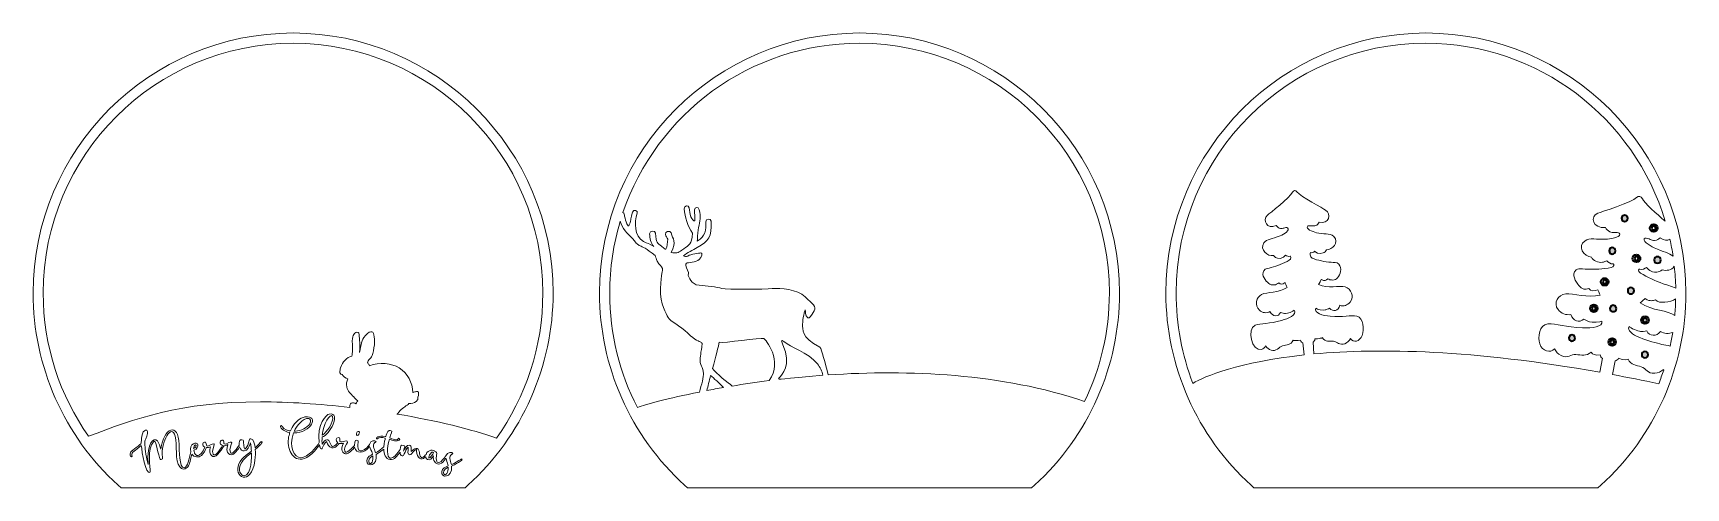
# Model space of a CAD drawing. Header units: inches. Extents: x 88 to 2388, y 25 to 400.
# Drawn here: x 88 to 1440, y 25 to 397 of the extents above; entities that cross this region are included whole.
import ezdxf

# ---------------------------------------------------------------- set-up
doc = ezdxf.new("R2010")
doc.units = ezdxf.units.IN
doc.header["$MEASUREMENT"] = 0
doc.layers.add('_U+0421_U+043B_U+043E_U+0439 1', color=7, linetype='Continuous')

msp = doc.modelspace()

# ---------------------------------------------------------------- hatches: boundary and pattern name
at = {"layer": '_U+0421_U+043B_U+043E_U+0439 1', "true_color": 0xffffff}
h = msp.add_hatch(color=7, dxfattribs=at)
h.dxf.hatch_style = 2
edge = h.paths.add_edge_path()
edge.add_spline(control_points=[(1361.3, 171.5), (1361.3, 167.4), (1367.5, 167.4), (1367.5, 171.5), (1367.5, 175.6), (1361.3, 175.6), (1361.3, 171.5)], knot_values=[0, 0, 0, 0, 1, 1, 1, 2, 2, 2, 2], degree=3, periodic=1)
edge = h.paths.add_edge_path()
edge.add_spline(control_points=[(1362.8, 171.5), (1362.8, 173.6), (1366, 173.6), (1366, 171.5), (1366, 169.3), (1362.8, 169.3), (1362.8, 171.5)], knot_values=[0, 0, 0, 0, 1, 1, 1, 2, 2, 2, 2], degree=3, periodic=1)
edge = h.paths.add_edge_path()
edge.add_spline(control_points=[(1399.2, 215.5), (1395.1, 215.5), (1395.1, 209.2), (1399.2, 209.2), (1403.4, 209.2), (1403.4, 215.5), (1399.2, 215.5)], knot_values=[0, 0, 0, 0, 1, 1, 1, 2, 2, 2, 2], degree=3, periodic=1)
edge = h.paths.add_edge_path()
edge.add_spline(control_points=[(1397.6, 212.4), (1397.6, 214.5), (1400.9, 214.5), (1400.9, 212.4), (1400.9, 210.2), (1397.6, 210.2), (1397.6, 212.4)], knot_values=[0, 0, 0, 0, 1, 1, 1, 2, 2, 2, 2], degree=3, periodic=1)
edge = h.paths.add_edge_path()
edge.add_spline(control_points=[(1419.1, 211.1), (1419.1, 207.6), (1413.8, 207.6), (1413.8, 211.1), (1413.8, 214.6), (1419.1, 214.6), (1419.1, 211.1)], knot_values=[0, 0, 0, 0, 1, 1, 1, 2, 2, 2, 2], degree=3, periodic=1)
edge = h.paths.add_edge_path()
edge.add_spline(control_points=[(1416.5, 237.2), (1416.5, 241.3), (1410.2, 241.3), (1410.2, 237.2), (1410.2, 233.1), (1416.5, 233.1), (1416.5, 237.2)], knot_values=[0, 0, 0, 0, 1, 1, 1, 2, 2, 2, 2], degree=3, periodic=1)
edge = h.paths.add_edge_path()
edge.add_spline(control_points=[(1411.7, 237.2), (1411.7, 239.4), (1415, 239.4), (1415, 237.2), (1415, 235.1), (1411.7, 235.1), (1411.7, 237.2)], knot_values=[0, 0, 0, 0, 1, 1, 1, 2, 2, 2, 2], degree=3, periodic=1)
edge = h.paths.add_edge_path()
edge.add_spline(control_points=[(1379.4, 221.2), (1382.9, 221.2), (1382.9, 215.9), (1379.4, 215.9), (1376, 215.9), (1376, 221.2), (1379.4, 221.2)], knot_values=[0, 0, 0, 0, 1, 1, 1, 2, 2, 2, 2], degree=3, periodic=1)
edge = h.paths.add_edge_path()
edge.add_spline(control_points=[(1349.1, 147.4), (1349.1, 143.9), (1343.9, 143.9), (1343.9, 147.4), (1343.9, 150.8), (1349.1, 150.8), (1349.1, 147.4)], knot_values=[0, 0, 0, 0, 1, 1, 1, 2, 2, 2, 2], degree=3, periodic=1)
edge = h.paths.add_edge_path()
edge.add_spline(control_points=[(1370.2, 193.2), (1370.2, 189.1), (1376.4, 189.1), (1376.4, 193.2), (1376.4, 197.3), (1370.2, 197.3), (1370.2, 193.2)], knot_values=[0, 0, 0, 0, 1, 1, 1, 2, 2, 2, 2], degree=3, periodic=1)
edge = h.paths.add_edge_path()
edge.add_spline(control_points=[(1371.7, 193.2), (1371.7, 195.3), (1374.9, 195.3), (1374.9, 193.2), (1374.9, 191), (1371.7, 191), (1371.7, 193.2)], knot_values=[0, 0, 0, 0, 1, 1, 1, 2, 2, 2, 2], degree=3, periodic=1)
edge = h.paths.add_edge_path()
edge.add_spline(control_points=[(1389.6, 242.5), (1386.2, 242.5), (1386.2, 247.8), (1389.6, 247.8), (1393.1, 247.8), (1393.1, 242.5), (1389.6, 242.5)], knot_values=[0, 0, 0, 0, 1, 1, 1, 2, 2, 2, 2], degree=3, periodic=1)
edge = h.paths.add_edge_path()
edge.add_spline(control_points=[(1394.7, 183.3), (1391.2, 183.3), (1391.2, 188.5), (1394.7, 188.5), (1398.2, 188.5), (1398.2, 183.3), (1394.7, 183.3)], knot_values=[0, 0, 0, 0, 1, 1, 1, 2, 2, 2, 2], degree=3, periodic=1)
edge = h.paths.add_edge_path()
edge.add_spline(control_points=[(1406.2, 131), (1402.7, 131), (1402.7, 136.3), (1406.2, 136.3), (1409.7, 136.3), (1409.7, 131), (1406.2, 131)], knot_values=[0, 0, 0, 0, 1, 1, 1, 2, 2, 2, 2], degree=3, periodic=1)
edge = h.paths.add_edge_path()
edge.add_spline(control_points=[(1406.2, 165), (1404.5, 165), (1403.1, 163.6), (1403.1, 161.9), (1403.1, 160.2), (1404.5, 158.8), (1406.2, 158.8), (1410.3, 158.8), (1410.3, 165), (1406.2, 165)], knot_values=[0, 0, 0, 0, 1, 1, 1, 2, 2, 2, 3, 3, 3, 3], degree=3, periodic=1)
edge = h.paths.add_edge_path()
edge.add_spline(control_points=[(1406.2, 160.3), (1405.3, 160.3), (1404.6, 161), (1404.6, 161.9), (1404.6, 162.8), (1405.3, 163.5), (1406.2, 163.5), (1408.4, 163.5), (1408.4, 160.3), (1406.2, 160.3)], knot_values=[0, 0, 0, 0, 1, 1, 1, 2, 2, 2, 3, 3, 3, 3], degree=3, periodic=1)
edge = h.paths.add_edge_path()
edge.add_spline(control_points=[(1382.8, 171.5), (1382.8, 168), (1377.6, 168), (1377.6, 171.5), (1377.6, 174.9), (1382.8, 174.9), (1382.8, 171.5)], knot_values=[0, 0, 0, 0, 1, 1, 1, 2, 2, 2, 2], degree=3, periodic=1)
edge = h.paths.add_edge_path()
edge.add_spline(control_points=[(1376.3, 144), (1376.3, 139.9), (1382.5, 139.9), (1382.5, 144), (1382.5, 148.1), (1376.3, 148.1), (1376.3, 144)], knot_values=[0, 0, 0, 0, 1, 1, 1, 2, 2, 2, 2], degree=3, periodic=1)
edge = h.paths.add_edge_path()
edge.add_spline(control_points=[(1377.8, 144), (1377.8, 146.2), (1381, 146.2), (1381, 144), (1381, 141.9), (1377.8, 141.9), (1377.8, 144)], knot_values=[0, 0, 0, 0, 1, 1, 1, 2, 2, 2, 2], degree=3, periodic=1)

# ---------------------------------------------------------------- linework, layer by layer
at = {"layer": '_U+0421_U+043B_U+043E_U+0439 1', "color": 1, "lineweight": 9, "true_color": 0xff0000}
for points, knots in [([(300.9, 396.7), (183.7, 396.7), (88.3, 301.3), (88.3, 184.1), (88.3, 124.4), (113.6, 67), (157.8, 26.8), (157.8, 26.8), (160.2, 24.7), (160.2, 24.7), (160.2, 24.7), (441.5, 24.7), (441.5, 24.7), (441.5, 24.7), (443.9, 26.8), (443.9, 26.8), (488.1, 67), (513.5, 124.4), (513.5, 184.1), (513.5, 301.3), (418.1, 396.7), (300.9, 396.7)], [0, 0, 0, 0, 1, 1, 1, 2, 2, 2, 3, 3, 3, 4, 4, 4, 5, 5, 5, 6, 6, 6, 7, 7, 7, 7]), ([(764, 396.7), (646.8, 396.7), (551.4, 301.3), (551.4, 184.1), (551.4, 124.4), (576.8, 67), (621, 26.8), (621, 26.8), (623.4, 24.7), (623.4, 24.7), (623.4, 24.7), (904.7, 24.7), (904.7, 24.7), (904.7, 24.7), (907.1, 26.8), (907.1, 26.8), (951.3, 67), (976.6, 124.4), (976.6, 184.1), (976.6, 301.3), (881.2, 396.7), (764, 396.7)], [0, 0, 0, 0, 1, 1, 1, 2, 2, 2, 3, 3, 3, 4, 4, 4, 5, 5, 5, 6, 6, 6, 7, 7, 7, 7]), ([(1227.1, 396.7), (1109.9, 396.7), (1014.5, 301.3), (1014.5, 184.1), (1014.5, 124.4), (1039.9, 67), (1084.1, 26.8), (1084.1, 26.8), (1086.5, 24.7), (1086.5, 24.7), (1086.5, 24.7), (1367.8, 24.7), (1367.8, 24.7), (1367.8, 24.7), (1370.2, 26.8), (1370.2, 26.8), (1414.4, 67), (1439.7, 124.4), (1439.7, 184.1), (1439.7, 301.3), (1344.3, 396.7), (1227.1, 396.7)], [0, 0, 0, 0, 1, 1, 1, 2, 2, 2, 3, 3, 3, 4, 4, 4, 5, 5, 5, 6, 6, 6, 7, 7, 7, 7]), ([(385.8, 85.1), (386, 85.2), (386.3, 85.3), (386.5, 85.5), (387.2, 86.1), (386.9, 86.2), (388.3, 87.8), (391.1, 91), (393.7, 91.5), (395.6, 93.7), (397.8, 93.4), (399.9, 93.9), (401.5, 95.4), (402.2, 96), (402.9, 96.7), (403, 97.7), (403, 98.2), (403, 98.6), (402.9, 99), (403.6, 100.6), (403.6, 102.2), (403.4, 102.8), (403.4, 102.8), (403.4, 102.9), (403.3, 102.9), (403.1, 103.6), (402.3, 103.4), (401.7, 103.4), (400.8, 103.3), (399.9, 103.1), (399, 102.7), (399, 102.7), (398.9, 102.7), (398.9, 102.6), (398.3, 110.9), (394.7, 118.5), (387.6, 122.9), (381.7, 126.5), (371.5, 128), (363.3, 124.4), (362.9, 125.5), (362.5, 126.2), (362.1, 126.7), (362, 126.8), (361.9, 127), (361.8, 127.3), (362, 128), (362.3, 128.8), (363.9, 130.5), (364.3, 130.9), (364.7, 131.4), (365.1, 131.9), (366.5, 133.9), (368.1, 143.9), (367.3, 148.1), (366.5, 152.9), (365.1, 154.5), (360, 149.2), (356.4, 145.3), (356.7, 142), (355.2, 135.4), (355.8, 144.5), (355.1, 144.2), (355, 148.4), (355.1, 149.4), (354.9, 151.2), (354, 151.9), (354, 151.9), (354, 151.9), (353.9, 151.9), (352.8, 152.6), (351.2, 151.1), (351, 150.9), (350.2, 150.1), (349.7, 148.8), (349.4, 146.8), (349, 144.7), (349.6, 138.8), (349.6, 138.8), (349.1, 134.1), (349.6, 134.1), (348.8, 132.5), (345, 131.4), (341.2, 128.1), (339.7, 122.8), (339.5, 122), (339.1, 120), (339.1, 119.6), (339.1, 119.1), (339.3, 118.7), (339.4, 118.4), (339.8, 117.7), (340.1, 117.2), (340.9, 117.5), (341.9, 115.7), (343.5, 114.5), (345.7, 113.9), (344.6, 111.7), (344.3, 109.5), (344.8, 107.4), (344.8, 107.3), (344.7, 107.2), (344.8, 107.1), (345.6, 104), (347.9, 101.4), (350.5, 99.3), (351.3, 98), (352.3, 96.8), (353.7, 95.8), (353.2, 95.2), (352.8, 94.4), (352.3, 93.5), (351.2, 94.3), (349.5, 94.6), (348.5, 94), (347.4, 93.4), (346.9, 91.4), (347.3, 90.5), (322.7, 93.3), (297.6, 95.1), (274.2, 95.1), (208.3, 95.1), (171.4, 81.2), (133.6, 66.9), (110.3, 100.1), (96.6, 140.5), (96.6, 184.1), (96.6, 296.9), (188.1, 388.3), (300.9, 388.3), (413.7, 388.3), (505.1, 296.9), (505.1, 184.1), (505.1, 139.8), (491, 98.8), (467.1, 65.3), (447.3, 72.6), (418.2, 79.6), (385.8, 85.1)], [0, 0, 0, 0, 1, 1, 1, 2, 2, 2, 3, 3, 3, 4, 4, 4, 5, 5, 5, 6, 6, 6, 7, 7, 7, 8, 8, 8, 9, 9, 9, 10, 10, 10, 11, 11, 11, 12, 12, 12, 13, 13, 13, 14, 14, 14, 15, 15, 15, 16, 16, 16, 17, 17, 17, 18, 18, 18, 19, 19, 19, 20, 20, 20, 21, 21, 21, 22, 22, 22, 23, 23, 23, 24, 24, 24, 25, 25, 25, 26, 26, 26, 27, 27, 27, 28, 28, 28, 29, 29, 29, 30, 30, 30, 31, 31, 31, 32, 32, 32, 33, 33, 33, 34, 34, 34, 35, 35, 35, 36, 36, 36, 37, 37, 37, 38, 38, 38, 39, 39, 39, 40, 40, 40, 41, 41, 41, 42, 42, 42, 43, 43, 43, 44, 44, 44, 45, 45, 45, 46, 46, 46, 46]), ([(738.5, 117.1), (736, 126.7), (733, 137.9), (731.7, 139.8), (715.7, 147.8), (717.7, 154.6), (717.5, 158.6), (717.4, 162.6), (719.2, 170.4), (719.7, 170.2), (720.3, 169.9), (718.9, 165.2), (721.8, 163.7), (722.8, 163.2), (724.8, 165.4), (727, 169.4), (729.1, 173.4), (725.8, 174.7), (719.6, 180.9), (713.4, 187.1), (699.1, 188.2), (692.7, 187.7), (686.3, 187.2), (655.7, 186.6), (651.5, 187.8), (647.2, 189), (639.2, 189.8), (632.8, 190.4), (626.3, 191), (624.4, 197.5), (624, 198.3), (623.6, 199.1), (625.3, 199.6), (623.5, 202.7), (621.7, 205.7), (621.7, 207.9), (622.6, 208.5), (623.6, 209), (630.5, 209.3), (632.9, 211.4), (635.3, 213.5), (635.9, 217.3), (634.3, 216.9), (632.7, 216.6), (626.2, 216), (623.6, 214.3), (622.4, 213.5), (620.7, 214), (620.1, 214.4), (623, 217), (627.7, 219.4), (631.3, 221.3), (641.1, 226.7), (643.1, 229.7), (642.6, 242.7), (642.5, 245.3), (638.2, 245), (638.3, 242.4), (638.6, 235.4), (638, 230.5), (631.4, 226.5), (631.5, 229.5), (631.4, 227.8), (631.5, 230.6), (631.8, 237.8), (634.1, 241.6), (633.7, 246.6), (633.8, 249.1), (633.3, 251.1), (633, 252.2), (632.4, 254.7), (629.1, 254.6), (629, 252.1), (629, 248.9), (629.7, 246.2), (629.3, 243.1), (628.3, 242.7), (626.9, 244.4), (626.1, 246.4), (625.4, 248.9), (624.9, 251.4), (624.7, 253.7), (624.4, 256.2), (620.3, 255.6), (620.6, 253), (621.4, 246.3), (623.5, 238.7), (627.5, 233.1), (626.8, 223.3), (624.4, 223.4), (620.3, 220.1), (618.3, 218.7), (616.5, 217.6), (615.8, 217.3), (614.7, 216.7), (611.8, 216.7), (610, 217.1), (615, 226.5), (611.2, 228), (609.9, 233.3), (609.3, 235.8), (604.7, 234.4), (605.3, 232), (605.7, 230.5), (606.5, 229.3), (607.2, 228.1), (607.2, 225.1), (606.8, 221.9), (605.6, 220), (605.3, 220), (605.1, 220.1), (604.8, 220.1), (603.9, 220.8), (603, 221.8), (602.1, 222.4), (598.7, 224.9), (597.8, 224.9), (597.2, 232.9), (597, 235.4), (592.2, 235.2), (592.4, 232.6), (592.7, 228.8), (593.1, 224.9), (595.8, 222.2), (595.7, 222.2), (595.6, 222.3), (595.5, 222.3), (592.6, 224.3), (590.3, 224.7), (587.5, 226.2), (579.6, 230.6), (579.8, 241.8), (582.3, 249.3), (583.1, 251.8), (579.2, 252.6), (578.4, 250.2), (576.6, 244.8), (577.7, 244.7), (575.8, 239.8), (574.6, 236.8), (573.1, 243), (571.8, 246.9), (571.7, 248.1), (572, 249.4), (570.6, 249.8), (598, 330.4), (674.2, 388.3), (764, 388.3), (876.8, 388.3), (968.3, 296.9), (968.3, 184.1), (968.3, 152.3), (961, 122.2), (948.1, 95.4), (880.3, 118.4), (804, 121.5), (738.5, 117.1)], [0, 0, 0, 0, 1, 1, 1, 2, 2, 2, 3, 3, 3, 4, 4, 4, 5, 5, 5, 6, 6, 6, 7, 7, 7, 8, 8, 8, 9, 9, 9, 10, 10, 10, 11, 11, 11, 12, 12, 12, 13, 13, 13, 14, 14, 14, 15, 15, 15, 16, 16, 16, 17, 17, 17, 18, 18, 18, 19, 19, 19, 20, 20, 20, 21, 21, 21, 22, 22, 22, 23, 23, 23, 24, 24, 24, 25, 25, 25, 26, 26, 26, 27, 27, 27, 28, 28, 28, 29, 29, 29, 30, 30, 30, 31, 31, 31, 32, 32, 32, 33, 33, 33, 34, 34, 34, 35, 35, 35, 36, 36, 36, 37, 37, 37, 38, 38, 38, 39, 39, 39, 40, 40, 40, 41, 41, 41, 42, 42, 42, 43, 43, 43, 44, 44, 44, 45, 45, 45, 46, 46, 46, 47, 47, 47, 48, 48, 48, 49, 49, 49, 50, 50, 50, 51, 51, 51, 52, 52, 52, 52]), ([(1227.1, 388.3), (1319.5, 388.3), (1397.6, 327), (1422.8, 242.8), (1415.9, 248.6), (1405.5, 257.8), (1404.1, 261.2), (1403.3, 263.2), (1400.8, 263.6), (1399.3, 262.1), (1395.7, 258.3), (1370, 250.2), (1367.6, 249.3), (1361.2, 246.8), (1363.2, 236.5), (1374, 237.7), (1374.8, 236.2), (1375.6, 235), (1377.5, 234.2), (1378.7, 233.7), (1379.9, 233.5), (1381.1, 233.6), (1382, 233.6), (1384.9, 233.4), (1385.2, 233.1), (1387.8, 230.2), (1379.9, 228.5), (1375.5, 228.2), (1366.2, 227.6), (1361.1, 229.5), (1357.2, 226.8), (1350.4, 222.1), (1356.3, 214.1), (1362.5, 213.4), (1363.6, 210.4), (1367.7, 208.7), (1371.5, 209.2), (1372.8, 209.4), (1373.8, 210), (1374.9, 210.5), (1375.9, 209.4), (1378.2, 207.5), (1380.1, 207.8), (1381.2, 207.9), (1381, 205.4), (1378.5, 204.9), (1375.2, 204.3), (1371.8, 203.9), (1368.4, 203.7), (1354.8, 202.9), (1352.6, 205.2), (1349.9, 202.9), (1345.5, 199.4), (1349.8, 193.2), (1352.2, 190.1), (1354.6, 187), (1357.5, 186.6), (1360.3, 187.7), (1361.8, 185.5), (1365.3, 185.5), (1367.8, 186.7), (1367.8, 186.7), (1368.9, 183.4), (1369.6, 182.3), (1359.2, 179.8), (1347.8, 184.1), (1341.4, 183.3), (1335, 182.6), (1331, 176), (1335.2, 170.5), (1337.6, 167.3), (1341.8, 165.8), (1345.6, 166.5), (1347.1, 161.2), (1352.7, 159.3), (1356.3, 162.8), (1357.4, 161.9), (1360.5, 160.7), (1360.9, 160.6), (1362.8, 160), (1369.8, 159.9), (1371, 161.1), (1372.1, 156.1), (1363, 155.5), (1355.2, 155.6), (1341.7, 155.9), (1333.3, 159.3), (1326.9, 158.8), (1319.6, 158.2), (1318.4, 148), (1320.2, 142.4), (1322.2, 136.3), (1329, 134.8), (1332.2, 138.4), (1333.4, 136.1), (1335.1, 134.1), (1337.6, 132.9), (1343.1, 130.3), (1345.7, 134), (1349.7, 133.8), (1354, 133.5), (1358.4, 132.1), (1362.1, 135.6), (1363.6, 133.9), (1365.1, 132.8), (1369.7, 133.6), (1369.6, 132.2), (1370.3, 131.2), (1371.4, 130.7), (1371.4, 130.7), (1369.3, 119.3), (1369.3, 119.3), (1265.5, 137.7), (1189.1, 139.1), (1135.6, 134.2), (1135.6, 134.2), (1134.8, 144), (1134.8, 144), (1135.6, 144.3), (1136.3, 145.2), (1136.3, 146.5), (1139.9, 146.6), (1140.1, 147.1), (1141.7, 147.2), (1142, 147.1), (1142.2, 147.3), (1142.2, 147.6), (1144.9, 143.9), (1148.4, 144.8), (1151.6, 144.6), (1154.7, 144.4), (1156.5, 140.8), (1160.9, 142.6), (1162.9, 143.4), (1164.3, 145), (1165.4, 147), (1167.6, 143.4), (1173, 144), (1174.9, 149.4), (1176.6, 154.3), (1176.3, 163.8), (1170.7, 165.1), (1165.8, 166.2), (1159.2, 164), (1148.8, 165.1), (1142.8, 165.8), (1135.8, 167.3), (1137, 171.7), (1137.9, 170.5), (1143.3, 169.9), (1144.7, 170.2), (1145.1, 170.3), (1147.5, 171), (1148.4, 171.8), (1151, 168.1), (1155.4, 169.5), (1156.8, 174), (1159.7, 173), (1163, 173.9), (1165.1, 176.6), (1168.7, 181.2), (1166, 187.6), (1161.1, 189), (1156.2, 190.3), (1147.2, 187.5), (1139.4, 190.9), (1139.9, 191.7), (1141.5, 194.9), (1141.6, 195.2), (1141.6, 195.2), (1141.7, 195.2), (1141.7, 195.2), (1144, 193.6), (1145.7, 194.1), (1146.8, 195.7), (1148.9, 194.4), (1153, 194), (1154.9, 196.6), (1157, 199.2), (1158.9, 204.1), (1155.8, 207.7), (1154.3, 209.6), (1151.6, 209), (1149.6, 209.2), (1144.3, 209.6), (1138.8, 210.8), (1134, 212.5), (1132.1, 213.2), (1132, 217.4), (1132.8, 217.2), (1134.3, 216.7), (1135.3, 217.2), (1136.1, 218.2), (1137.1, 217.5), (1139.4, 215.2), (1143.1, 216.8), (1144.2, 217.3), (1145.3, 218.2), (1145.8, 219.5), (1150.6, 219.5), (1156.6, 225.3), (1151.7, 230.2), (1150, 232), (1147.8, 232.2), (1145.6, 232.4), (1143, 232.6), (1140.3, 232.9), (1137.7, 233.4), (1134.3, 234.2), (1128.4, 236.5), (1130.6, 238.9), (1130.8, 239.2), (1133.5, 239.1), (1134.2, 239), (1135.1, 238.8), (1136, 238.8), (1137, 239.2), (1138.5, 239.7), (1139.1, 240.8), (1139.9, 242.1), (1148.1, 239.8), (1149.9, 248.9), (1145.1, 251.9), (1143.4, 253), (1124.3, 263), (1121.7, 266.8), (1120.7, 268.4), (1118.7, 268.2), (1118, 266.5), (1116.1, 262.2), (1099, 249), (1097.5, 247.7), (1093.3, 243.9), (1097, 235.6), (1104.8, 239.2), (1105.7, 238.1), (1106.5, 237.2), (1108.2, 236.9), (1109.1, 236.8), (1110.1, 236.8), (1111, 237.2), (1111.6, 237.5), (1113.7, 237.7), (1114, 237.4), (1116.6, 235.5), (1111.1, 232.1), (1108, 230.8), (1101.3, 228), (1097, 228.5), (1094.7, 225.2), (1090.8, 219.4), (1097.8, 213.8), (1102.6, 214.7), (1104.1, 212.3), (1107.4, 211.7), (1110.1, 213.1), (1111, 213.5), (1111.7, 214.4), (1112.4, 215.1), (1113.4, 214.3), (1114.7, 213.6), (1116, 214.3), (1116.8, 214.7), (1117.1, 211.9), (1115.3, 210.8), (1110.7, 208.2), (1105.5, 206.2), (1100.5, 204.8), (1098.6, 204.3), (1095.9, 204.4), (1094.6, 202.3), (1092.2, 198.2), (1096.1, 194.1), (1098.6, 191.9), (1101, 189.7), (1104.9, 190.7), (1106.8, 192.3), (1108.1, 190.9), (1110, 190.8), (1111.9, 192.8), (1111.9, 192.7), (1113, 189.5), (1113.8, 188.7), (1106.8, 184), (1097.2, 185), (1092.8, 182.9), (1088.2, 180.7), (1086.7, 174), (1091, 170), (1093.5, 167.7), (1096.9, 167.4), (1099.6, 168.9), (1101.9, 164.5), (1106.5, 164.3), (1108.3, 168.2), (1109.3, 167.6), (1111.8, 167.3), (1112.2, 167.3), (1113.7, 167.3), (1118.9, 168.9), (1119.5, 170.1), (1121.5, 166), (1114.9, 163.3), (1109.1, 161.6), (1099.2, 158.6), (1092.1, 159.6), (1087.5, 157.7), (1080.4, 154.6), (1084.8, 136.1), (1092.7, 138), (1094.2, 138.3), (1095.4, 139.5), (1095.9, 140.8), (1098.6, 137.5), (1102.5, 135.8), (1105.8, 138.2), (1107.2, 139.2), (1108.2, 140.5), (1109.9, 140.9), (1113.1, 141.6), (1116.7, 141.4), (1118.7, 145.5), (1118.8, 145.2), (1118.9, 145.1), (1119.2, 145.2), (1120.9, 145.4), (1121.2, 144.9), (1124.7, 145.5), (1124.9, 144.2), (1125.7, 143.5), (1126.6, 143.3), (1126.6, 143.3), (1127.5, 133.4), (1127.5, 133.4), (1074.5, 127.7), (1045.9, 115.9), (1036.6, 110.2), (1027.7, 133.2), (1022.8, 158.2), (1022.9, 184.4), (1023, 297.2), (1114.3, 388.3), (1227.1, 388.3)], [0, 0, 0, 0, 1, 1, 1, 2, 2, 2, 3, 3, 3, 4, 4, 4, 5, 5, 5, 6, 6, 6, 7, 7, 7, 8, 8, 8, 9, 9, 9, 10, 10, 10, 11, 11, 11, 12, 12, 12, 13, 13, 13, 14, 14, 14, 15, 15, 15, 16, 16, 16, 17, 17, 17, 18, 18, 18, 19, 19, 19, 20, 20, 20, 21, 21, 21, 22, 22, 22, 23, 23, 23, 24, 24, 24, 25, 25, 25, 26, 26, 26, 27, 27, 27, 28, 28, 28, 29, 29, 29, 30, 30, 30, 31, 31, 31, 32, 32, 32, 33, 33, 33, 34, 34, 34, 35, 35, 35, 36, 36, 36, 37, 37, 37, 38, 38, 38, 39, 39, 39, 40, 40, 40, 41, 41, 41, 42, 42, 42, 43, 43, 43, 44, 44, 44, 45, 45, 45, 46, 46, 46, 47, 47, 47, 48, 48, 48, 49, 49, 49, 50, 50, 50, 51, 51, 51, 52, 52, 52, 53, 53, 53, 54, 54, 54, 55, 55, 55, 56, 56, 56, 57, 57, 57, 58, 58, 58, 59, 59, 59, 60, 60, 60, 61, 61, 61, 62, 62, 62, 63, 63, 63, 64, 64, 64, 65, 65, 65, 66, 66, 66, 67, 67, 67, 68, 68, 68, 69, 69, 69, 70, 70, 70, 71, 71, 71, 72, 72, 72, 73, 73, 73, 74, 74, 74, 75, 75, 75, 76, 76, 76, 77, 77, 77, 78, 78, 78, 79, 79, 79, 80, 80, 80, 81, 81, 81, 82, 82, 82, 83, 83, 83, 84, 84, 84, 85, 85, 85, 86, 86, 86, 87, 87, 87, 88, 88, 88, 89, 89, 89, 90, 90, 90, 91, 91, 91, 92, 92, 92, 93, 93, 93, 94, 94, 94, 95, 95, 95, 96, 96, 96, 97, 97, 97, 98, 98, 98, 99, 99, 99, 100, 100, 100, 101, 101, 101, 102, 102, 102, 103, 103, 103, 104, 104, 104, 105, 105, 105, 106, 106, 106, 107, 107, 107, 108, 108, 108, 109, 109, 109, 110, 110, 110, 111, 111, 111, 112, 112, 112, 113, 113, 113, 114, 114, 114, 114]), ([(633.1, 103.1), (607.5, 98), (589.5, 93), (582.4, 90.5), (567.9, 118.5), (559.8, 150.3), (559.8, 184.1), (559.8, 204.5), (562.8, 224.2), (568.4, 242.8), (569.9, 237.1), (574.3, 232.6), (578.7, 228.4), (585.2, 219.6), (581.9, 226.6), (597, 214.7), (597.3, 213.4), (597.9, 211.8), (598.6, 210.2), (600.5, 206.4), (602.4, 206.5), (602.8, 204.2), (603.2, 201.9), (601.8, 200.8), (601.2, 187.7), (600.7, 174.6), (606.1, 167.3), (607.6, 164.1), (609.1, 160.8), (617.1, 157.6), (623.7, 151.2), (635.9, 139.1), (636.4, 148.7), (634.4, 135.8), (633.7, 131), (633.3, 127.7), (634.2, 125.5), (635.1, 123.3), (635.9, 123.7), (636.5, 118.6), (636.7, 115.8), (634.8, 108.8), (633.1, 103.1)], [0, 0, 0, 0, 1, 1, 1, 2, 2, 2, 3, 3, 3, 4, 4, 4, 5, 5, 5, 6, 6, 6, 7, 7, 7, 8, 8, 8, 9, 9, 9, 10, 10, 10, 11, 11, 11, 12, 12, 12, 13, 13, 13, 14, 14, 14, 14]), ([(1429.2, 214.2), (1426.2, 217), (1421, 217.5), (1413.7, 221), (1409.7, 222.9), (1403, 227.3), (1406.4, 229), (1406.9, 229.3), (1409.7, 228.3), (1410.5, 227.9), (1411.6, 227.3), (1412.8, 227.1), (1414.1, 227.1), (1416.2, 227.2), (1417.3, 228.1), (1418.6, 229.1), (1422.4, 227.2), (1424, 226.5), (1426.6, 228), (1427.6, 223.5), (1428.5, 218.9), (1429.2, 214.2)], [0, 0, 0, 0, 1, 1, 1, 2, 2, 2, 3, 3, 3, 4, 4, 4, 5, 5, 5, 6, 6, 6, 7, 7, 7, 7]), ([(1407.5, 204.9), (1408.5, 203.9), (1410.7, 200.8), (1415.8, 201.2), (1417.5, 201.3), (1419.1, 201.9), (1420.2, 203.1), (1423.9, 202), (1427.9, 202.6), (1430.2, 205.9), (1430.9, 200), (1431.2, 194), (1431.4, 188), (1428, 189.6), (1422.8, 191.1), (1421, 191.7), (1414.6, 193.9), (1408.1, 196.9), (1402.5, 200.4), (1400.2, 201.8), (1401, 204.2), (1402, 203.6), (1403.7, 202.7), (1406.2, 204.2), (1407.5, 204.9)], [0, 0, 0, 0, 1, 1, 1, 2, 2, 2, 3, 3, 3, 4, 4, 4, 5, 5, 5, 6, 6, 6, 7, 7, 7, 8, 8, 8, 8]), ([(1402.4, 176.1), (1403.5, 176.8), (1406.1, 179.6), (1406.4, 179.5), (1406.4, 179.6), (1406.9, 179.2), (1407.2, 179), (1408.2, 178.2), (1410.2, 177.7), (1411.5, 177.8), (1412.4, 177.8), (1414.1, 178.1), (1414.7, 178.5), (1416.9, 176.5), (1418.7, 176.3), (1422.5, 176.6), (1425.8, 176.9), (1429, 177.8), (1431.3, 179.2), (1431.2, 174.7), (1431, 170.2), (1430.6, 165.8), (1425.3, 169.9), (1411.9, 169.4), (1402.4, 176.1)], [0, 0, 0, 0, 1, 1, 1, 2, 2, 2, 3, 3, 3, 4, 4, 4, 5, 5, 5, 6, 6, 6, 7, 7, 7, 8, 8, 8, 8]), ([(1426.8, 140.7), (1424.5, 141.2), (1422.2, 141.6), (1420, 142.1), (1412.2, 143.9), (1388.9, 150.1), (1393.4, 156.8), (1394.1, 155.3), (1400.7, 152.9), (1402.6, 152.7), (1403.1, 152.6), (1406.4, 152.6), (1407.7, 153.1), (1409.7, 148.6), (1415.6, 148.1), (1419, 152.6), (1421.9, 150.9), (1425.7, 150.5), (1428.9, 151.8), (1428.3, 148.1), (1427.6, 144.4), (1426.8, 140.7)], [0, 0, 0, 0, 1, 1, 1, 2, 2, 2, 3, 3, 3, 4, 4, 4, 5, 5, 5, 6, 6, 6, 7, 7, 7, 7]), ([(690.1, 112.4), (679.5, 111), (669.3, 109.5), (659.8, 108), (657.1, 110.6), (646.6, 118.1), (643.9, 122.3), (646.4, 131.8), (648.7, 140.9), (649.4, 143.8), (652.5, 142.7), (683.5, 148), (685.8, 146.8), (686.8, 146.3), (702.1, 128.8), (690.1, 112.4)], [0, 0, 0, 0, 1, 1, 1, 2, 2, 2, 3, 3, 3, 4, 4, 4, 5, 5, 5, 5]), ([(701.4, 141.8), (700.6, 143.6), (698.9, 147.3), (702.9, 143.8), (706.8, 140.2), (721.9, 135.5), (729.6, 126.2), (731.9, 123.5), (733.3, 120.1), (734.1, 116.8), (667.1, 111.9), (716.4, 107.7), (701.4, 141.8)], [0, 0, 0, 0, 1, 1, 1, 2, 2, 2, 3, 3, 3, 4, 4, 4, 4]), ([(1379.8, 117.4), (1379.8, 117.4), (1381.9, 128.7), (1381.9, 128.7), (1383.1, 128.8), (1384.2, 129.5), (1384.6, 130.8), (1388.7, 128.5), (1392.2, 129.6), (1392.4, 129.9), (1394.6, 125.2), (1399.2, 124.9), (1403.2, 123.7), (1407.1, 122.4), (1408.2, 118), (1414.2, 118.4), (1417, 118.6), (1419.3, 119.9), (1421.3, 121.6), (1421.3, 121.4), (1421.4, 121.3), (1421.5, 121.1), (1420.3, 117.3), (1418.9, 113.6), (1417.5, 109.9), (1404.5, 112.6), (1392, 115.1), (1379.8, 117.4)], [0, 0, 0, 0, 1, 1, 1, 2, 2, 2, 3, 3, 3, 4, 4, 4, 5, 5, 5, 6, 6, 6, 7, 7, 7, 8, 8, 8, 9, 9, 9, 9]), ([(639.2, 104.3), (640.1, 107.8), (641.2, 112.1), (642.3, 116.6), (644.8, 114.5), (649.5, 110.1), (652.9, 106.8), (648.2, 106), (643.6, 105.2), (639.2, 104.3)], [0, 0, 0, 0, 1, 1, 1, 2, 2, 2, 3, 3, 3, 3])]:
    msp.add_open_spline(points, degree=3, knots=knots, dxfattribs=at)
at = {"layer": '_U+0421_U+043B_U+043E_U+0439 1', "color": 59, "lineweight": 35, "true_color": 0x604932}
for points, knots in [([(1389.6, 242.5), (1386.2, 242.5), (1386.2, 247.8), (1389.6, 247.8), (1393.1, 247.8), (1393.1, 242.5), (1389.6, 242.5)], [0, 0, 0, 0, 1, 1, 1, 2, 2, 2, 2]), ([(1416.5, 237.2), (1416.5, 241.3), (1410.2, 241.3), (1410.2, 237.2), (1410.2, 233.1), (1416.5, 233.1), (1416.5, 237.2)], [0, 0, 0, 0, 1, 1, 1, 2, 2, 2, 2]), ([(1411.7, 237.2), (1411.7, 239.4), (1415, 239.4), (1415, 237.2), (1415, 235.1), (1411.7, 235.1), (1411.7, 237.2)], [0, 0, 0, 0, 1, 1, 1, 2, 2, 2, 2]), ([(1379.4, 221.2), (1382.9, 221.2), (1382.9, 215.9), (1379.4, 215.9), (1376, 215.9), (1376, 221.2), (1379.4, 221.2)], [0, 0, 0, 0, 1, 1, 1, 2, 2, 2, 2]), ([(1399.2, 215.5), (1395.1, 215.5), (1395.1, 209.2), (1399.2, 209.2), (1403.4, 209.2), (1403.4, 215.5), (1399.2, 215.5)], [0, 0, 0, 0, 1, 1, 1, 2, 2, 2, 2]), ([(1397.6, 212.4), (1397.6, 214.5), (1400.9, 214.5), (1400.9, 212.4), (1400.9, 210.2), (1397.6, 210.2), (1397.6, 212.4)], [0, 0, 0, 0, 1, 1, 1, 2, 2, 2, 2]), ([(1419.1, 211.1), (1419.1, 207.6), (1413.8, 207.6), (1413.8, 211.1), (1413.8, 214.6), (1419.1, 214.6), (1419.1, 211.1)], [0, 0, 0, 0, 1, 1, 1, 2, 2, 2, 2]), ([(1370.2, 193.2), (1370.2, 189.1), (1376.4, 189.1), (1376.4, 193.2), (1376.4, 197.3), (1370.2, 197.3), (1370.2, 193.2)], [0, 0, 0, 0, 1, 1, 1, 2, 2, 2, 2]), ([(1371.7, 193.2), (1371.7, 195.3), (1374.9, 195.3), (1374.9, 193.2), (1374.9, 191), (1371.7, 191), (1371.7, 193.2)], [0, 0, 0, 0, 1, 1, 1, 2, 2, 2, 2]), ([(1394.7, 183.3), (1391.2, 183.3), (1391.2, 188.5), (1394.7, 188.5), (1398.2, 188.5), (1398.2, 183.3), (1394.7, 183.3)], [0, 0, 0, 0, 1, 1, 1, 2, 2, 2, 2]), ([(1361.3, 171.5), (1361.3, 167.4), (1367.5, 167.4), (1367.5, 171.5), (1367.5, 175.6), (1361.3, 175.6), (1361.3, 171.5)], [0, 0, 0, 0, 1, 1, 1, 2, 2, 2, 2]), ([(1362.8, 171.5), (1362.8, 173.6), (1366, 173.6), (1366, 171.5), (1366, 169.3), (1362.8, 169.3), (1362.8, 171.5)], [0, 0, 0, 0, 1, 1, 1, 2, 2, 2, 2]), ([(1382.8, 171.5), (1382.8, 168), (1377.6, 168), (1377.6, 171.5), (1377.6, 174.9), (1382.8, 174.9), (1382.8, 171.5)], [0, 0, 0, 0, 1, 1, 1, 2, 2, 2, 2]), ([(1406.2, 165), (1404.5, 165), (1403.1, 163.6), (1403.1, 161.9), (1403.1, 160.2), (1404.5, 158.8), (1406.2, 158.8), (1410.3, 158.8), (1410.3, 165), (1406.2, 165)], [0, 0, 0, 0, 1, 1, 1, 2, 2, 2, 3, 3, 3, 3]), ([(1406.2, 160.3), (1405.3, 160.3), (1404.6, 161), (1404.6, 161.9), (1404.6, 162.8), (1405.3, 163.5), (1406.2, 163.5), (1408.4, 163.5), (1408.4, 160.3), (1406.2, 160.3)], [0, 0, 0, 0, 1, 1, 1, 2, 2, 2, 3, 3, 3, 3]), ([(1349.1, 147.4), (1349.1, 143.9), (1343.9, 143.9), (1343.9, 147.4), (1343.9, 150.8), (1349.1, 150.8), (1349.1, 147.4)], [0, 0, 0, 0, 1, 1, 1, 2, 2, 2, 2]), ([(1376.3, 144), (1376.3, 139.9), (1382.5, 139.9), (1382.5, 144), (1382.5, 148.1), (1376.3, 148.1), (1376.3, 144)], [0, 0, 0, 0, 1, 1, 1, 2, 2, 2, 2]), ([(1377.8, 144), (1377.8, 146.2), (1381, 146.2), (1381, 144), (1381, 141.9), (1377.8, 141.9), (1377.8, 144)], [0, 0, 0, 0, 1, 1, 1, 2, 2, 2, 2]), ([(1406.2, 131), (1402.7, 131), (1402.7, 136.3), (1406.2, 136.3), (1409.7, 136.3), (1409.7, 131), (1406.2, 131)], [0, 0, 0, 0, 1, 1, 1, 2, 2, 2, 2])]:
    msp.add_open_spline(points, degree=3, knots=knots, dxfattribs=at)
at = {"layer": '_U+0421_U+043B_U+043E_U+0439 1', "color": 7, "lineweight": 9, "true_color": 0xffffff}
for points, knots in [([(438.9, 48.4), (438.9, 48.4), (438.8, 48.4), (438.8, 48.4), (438.5, 48.5), (438.2, 48.2), (438, 48), (436.5, 47.1), (432, 44), (430.3, 43.7), (429.4, 47.6), (427.9, 50.4), (430.7, 52.2), (431, 52.1), (431.4, 52.3), (431.5, 52.8), (431.3, 54.1), (426.9, 54.5), (425.9, 50.8), (424.5, 49.9), (421.6, 44.1), (418.8, 45.8), (418.6, 45.9), (418.3, 46.3), (418.1, 47.7), (417.9, 48.8), (417.9, 50), (418.2, 51.4), (418.4, 52.6), (418.4, 53.3), (418.2, 53.7), (418, 54.1), (417.3, 54.4), (417, 54.4), (417, 54.4), (416.9, 54.4), (416.9, 54.4), (416.2, 55.8), (411.1, 56.5), (409.7, 52.1), (409.2, 51.6), (408.8, 51.2), (408.3, 50.7), (401.7, 44.6), (407.4, 63.7), (397.5, 54.4), (397.6, 55.3), (397.6, 56.5), (397.5, 57.3), (397.4, 58.7), (396.9, 59.5), (396, 59.6), (393.7, 59.9), (392.2, 56.7), (391.3, 54.6), (392.1, 58.5), (392.7, 59.1), (391.4, 59.5), (388.8, 60.5), (388.6, 58.7), (388.4, 56), (383.6, 49.9), (382.5, 48.7), (380.1, 49.1), (377.9, 49.6), (377.1, 57.5), (379.6, 64.5), (381.9, 63.6), (385.9, 62.2), (387.7, 63.8), (389.2, 65), (387.2, 65.9), (386.9, 64.8), (386.5, 63.1), (381.5, 64.8), (379.9, 65.6), (380.6, 69), (383, 71.1), (380.4, 71.7), (380, 71.7), (379.7, 71.8), (379.4, 71.6), (378, 71), (377.1, 67.7), (376.7, 66.7), (376.5, 66.7), (376.5, 66.7), (376.2, 66.8), (370.9, 68.2), (367.3, 65), (369.8, 64.7), (370.3, 64.7), (370.3, 65), (370.3, 65.1), (370.7, 65.9), (373.8, 66.5), (376.3, 65.4), (376.2, 64.4), (375.3, 62), (375.1, 58.2), (373.9, 57.2), (369.9, 54), (368.4, 53.4), (366.8, 57.7), (365.7, 59.3), (367.5, 61.5), (367.8, 61.9), (368, 61.9), (367.9, 61.9), (368.2, 61.9), (368.6, 62.2), (368.7, 62.6), (368.3, 63.9), (363.9, 63.9), (363.4, 60.1), (362.4, 59.2), (362.3, 58.2), (359.4, 56.2), (352.4, 51.6), (354, 60.3), (354.2, 63.3), (352.4, 64.2), (351, 64), (351, 59.4), (347.7, 56), (342.7, 50.8), (343, 56.3), (343.2, 59.4), (346.2, 62), (345.1, 62.9), (344.6, 63.3), (343.8, 63.1), (343.2, 62.9), (336.1, 60.4), (341, 65.6), (338, 65.8), (336.1, 65.9), (335.2, 62.9), (337.4, 61.6), (331.8, 54.7), (331.9, 61.4), (330.1, 63.4), (329.7, 63.9), (329.2, 64.1), (328.5, 64.1), (326.9, 64.1), (325.5, 61.9), (324.6, 60.4), (324.5, 62.7), (324.5, 62.7), (324.6, 66.4), (330.6, 67.4), (340.7, 86.9), (330.5, 85.1), (328.1, 84.7), (319.9, 76.7), (322.3, 61.7), (320.2, 58.2), (313.1, 49.6), (307.2, 49.3), (302, 49.3), (297, 58.2), (301.3, 69.6), (315.7, 69.6), (322.8, 84.3), (310.6, 82.7), (309.6, 82.6), (308.6, 82.2), (307.5, 81.6), (301.3, 78.3), (299.4, 72.3), (298.7, 71.3), (298.5, 71.3), (298.5, 71.2), (297.9, 71.4), (297.9, 71.4), (297.8, 71.4), (297.8, 71.4), (294.1, 72.2), (291.8, 74.6), (291.7, 75.3), (291.7, 75.7), (291.2, 76), (290.8, 75.8), (289.4, 74.8), (292.9, 70.5), (298.2, 70), (298.1, 69), (296.2, 64.9), (297.1, 59.3), (298.7, 50.6), (306.1, 41.7), (318.4, 54.7), (320, 56.5), (321.4, 58.3), (322.5, 60), (322.9, 57.8), (322.9, 58.4), (323.1, 57.4), (323.2, 56.8), (323.1, 56.7), (323.9, 56.6), (324.5, 56.6), (324.8, 56.6), (324.8, 57.2), (324.9, 57.9), (326.9, 61.6), (328.2, 62.6), (328.3, 62.6), (328.4, 62.3), (328.4, 62.2), (329.2, 60.1), (329.9, 58.1), (332.5, 57.5), (333.3, 57.3), (334.1, 57.4), (334.7, 57.6), (335.7, 58), (337, 59.3), (337, 59.4), (337.4, 59.8), (338.2, 60.7), (338.5, 61.1), (339.7, 60.8), (341.2, 60.9), (342.2, 61.2), (339.1, 55.7), (341.7, 52.8), (343.8, 52.6), (345.7, 52.5), (347.5, 53.7), (351.2, 57.9), (352.4, 52.5), (358.4, 52.2), (363.5, 58.5), (363.9, 56.6), (365, 55.6), (365.9, 52.2), (364.7, 51.6), (361.4, 50), (361.1, 47.1), (360.6, 41.5), (370.7, 42.2), (368.7, 52.2), (368.7, 52.2), (371, 53.1), (375.1, 56.5), (375.1, 52.7), (376.6, 48.3), (380.2, 47.8), (383.6, 47.4), (386.1, 51), (388.4, 53.9), (388.5, 52.5), (388.7, 51), (390.1, 50.8), (391.1, 50.7), (391.2, 51.1), (391.8, 52.6), (392.6, 54.5), (393.6, 56.6), (395, 57.9), (395, 54.3), (394, 52.1), (396.3, 51.8), (397.8, 51.5), (397.7, 53.4), (400.3, 55.3), (401.2, 56), (401.5, 56.1), (401.6, 56.1), (401.6, 56), (401.7, 56), (401.7, 56), (401.8, 55.9), (401.9, 55.6), (401.9, 54.6), (402.4, 49.3), (405.3, 46.4), (409, 49.8), (409, 49.8), (409.3, 50), (409.4, 50.2), (409.5, 47.8), (411.7, 46.9), (413.4, 48.2), (414.2, 48.9), (415, 50), (415.6, 50.8), (415.1, 47.2), (417.2, 43.6), (420.9, 44.3), (422.7, 44.6), (424, 46.6), (425.9, 48.9), (426.2, 47.1), (427.2, 46.1), (427.7, 42.7), (425.4, 41.8), (422.9, 40.6), (422.4, 38.1), (421.3, 32.6), (431.4, 32.4), (430.5, 42.5), (432.5, 43.2), (441.1, 47.9), (438.9, 48.4)], [0, 0, 0, 0, 1, 1, 1, 2, 2, 2, 3, 3, 3, 4, 4, 4, 5, 5, 5, 6, 6, 6, 7, 7, 7, 8, 8, 8, 9, 9, 9, 10, 10, 10, 11, 11, 11, 12, 12, 12, 13, 13, 13, 14, 14, 14, 15, 15, 15, 16, 16, 16, 17, 17, 17, 18, 18, 18, 19, 19, 19, 20, 20, 20, 21, 21, 21, 22, 22, 22, 23, 23, 23, 24, 24, 24, 25, 25, 25, 26, 26, 26, 27, 27, 27, 28, 28, 28, 29, 29, 29, 30, 30, 30, 31, 31, 31, 32, 32, 32, 33, 33, 33, 34, 34, 34, 35, 35, 35, 36, 36, 36, 37, 37, 37, 38, 38, 38, 39, 39, 39, 40, 40, 40, 41, 41, 41, 42, 42, 42, 43, 43, 43, 44, 44, 44, 45, 45, 45, 46, 46, 46, 47, 47, 47, 48, 48, 48, 49, 49, 49, 50, 50, 50, 51, 51, 51, 52, 52, 52, 53, 53, 53, 54, 54, 54, 55, 55, 55, 56, 56, 56, 57, 57, 57, 58, 58, 58, 59, 59, 59, 60, 60, 60, 61, 61, 61, 62, 62, 62, 63, 63, 63, 64, 64, 64, 65, 65, 65, 66, 66, 66, 67, 67, 67, 68, 68, 68, 69, 69, 69, 70, 70, 70, 71, 71, 71, 72, 72, 72, 73, 73, 73, 74, 74, 74, 75, 75, 75, 76, 76, 76, 77, 77, 77, 78, 78, 78, 79, 79, 79, 80, 80, 80, 81, 81, 81, 82, 82, 82, 83, 83, 83, 84, 84, 84, 85, 85, 85, 86, 86, 86, 87, 87, 87, 88, 88, 88, 89, 89, 89, 90, 90, 90, 91, 91, 91, 92, 92, 92, 93, 93, 93, 94, 94, 94, 95, 95, 95, 96, 96, 96, 97, 97, 97, 98, 98, 98, 99, 99, 99, 100, 100, 100, 101, 101, 101, 102, 102, 102, 102]), ([(313.9, 81.4), (314.9, 81.3), (315.9, 79.6), (314.6, 77.2), (312.5, 73.6), (307.2, 71.5), (302.9, 71.1), (302.8, 71.1), (302.8, 71.1), (302.7, 71.1), (302.5, 71.1), (302.1, 71), (301.9, 71), (303.6, 75.1), (308.7, 82.1), (313.9, 81.4)], [0, 0, 0, 0, 1, 1, 1, 2, 2, 2, 3, 3, 3, 4, 4, 4, 5, 5, 5, 5]), ([(333.1, 83), (334.5, 79.1), (328.4, 69.7), (324.7, 67.8), (325.1, 76.1), (331.8, 86.9), (333.1, 83)], [0, 0, 0, 0, 1, 1, 1, 2, 2, 2, 2]), ([(274.6, 62.5), (274.6, 62.5), (271.6, 58.8), (269.9, 57.5), (269.4, 59.9), (269, 64.9), (266.3, 64.8), (265.9, 64.8), (265.3, 64.8), (265.2, 64.3), (264.4, 60.2), (263.3, 58.5), (262.4, 57.4), (262.2, 57.1), (261.7, 56.5), (261.4, 56.4), (260.3, 56.9), (260.5, 62.1), (260.4, 63.1), (260.3, 64.3), (257.9, 64.2), (257.3, 63.5), (256.7, 62.8), (256.8, 60.6), (256.9, 59.7), (252.8, 53.7), (251.5, 52.9), (250.3, 53.1), (250.3, 53.1), (250, 52.9), (249.6, 53.8), (248.3, 56.4), (250.8, 60.4), (250.7, 61.5), (250.7, 61.7), (250.5, 61.9), (250.3, 62), (249.7, 62.2), (249, 62), (248.4, 61.7), (242.4, 58.4), (245.3, 62.8), (243.5, 63.6), (241.3, 64.6), (240, 60.3), (243.3, 59.3), (240.7, 55.7), (237.2, 49.2), (235.5, 52.4), (234.2, 55), (236.6, 59), (236.5, 60.1), (236.4, 60.4), (236.3, 60.5), (236.1, 60.6), (234.7, 61.1), (230.9, 57.9), (230.3, 59.2), (229.8, 60.1), (230.1, 61.7), (229.2, 62), (227.2, 62.9), (225.7, 59.1), (228.8, 57.9), (224.8, 48.8), (220.9, 49.8), (219.9, 54.8), (219.8, 55.6), (219.8, 55.6), (220.3, 55.7), (222.3, 56.3), (223.2, 58.8), (223.1, 60), (222.7, 62.9), (215.5, 61.1), (217.2, 54.1), (216.1, 48.7), (214.7, 41.6), (212.1, 41.2), (207.5, 40.5), (207.9, 56.3), (207.7, 60.3), (207.1, 78.8), (195.1, 74.1), (192.7, 56.4), (192.3, 58.4), (191.4, 61.5), (190, 63.1), (187, 66), (181.4, 62.6), (182.3, 43.8), (180.2, 52.8), (179.9, 57.5), (179.7, 61), (179.6, 63.5), (179.7, 62.7), (180.6, 64.8), (181.9, 67.9), (182.3, 71.2), (181.3, 71.8), (180.8, 72), (179.8, 71.8), (179.3, 71.5), (176.4, 69.5), (176.8, 60.1), (176.8, 61.3), (176.4, 59.9), (169.2, 55.6), (168.2, 54.1), (167.7, 53.3), (167.5, 51.6), (167.9, 50.7), (168.2, 49.9), (169.3, 50.1), (169.4, 50.6), (169.3, 50.8), (169.2, 50.9), (169.1, 51), (168.3, 54.5), (172.2, 54.9), (176.8, 59.4), (177.3, 54.2), (180.3, 35.5), (183.9, 37.2), (184.2, 37.4), (184.1, 38.1), (184.1, 38.5), (184, 39.9), (181.5, 57.3), (186.8, 62.4), (187.1, 62.7), (187.3, 62.8), (187.4, 62.8), (189, 63.1), (190.7, 50.8), (192.1, 48.3), (192.6, 47.7), (193.7, 48), (194, 48.4), (194.1, 48.6), (194, 49.4), (194, 49.7), (192.6, 62.5), (201.7, 78.3), (204.5, 66.9), (206.3, 59.7), (204, 47), (208.4, 41.9), (210.1, 39.9), (212.2, 39.4), (214.4, 41.3), (215.9, 42.7), (216.6, 45.9), (218, 52.3), (219.9, 49.5), (223.8, 49.4), (225.9, 51.1), (227.5, 52.5), (229.4, 56.1), (230.1, 57.6), (231.2, 57.6), (232.4, 57.9), (233.4, 58.4), (231.1, 51.6), (235.7, 47.9), (239.5, 52.3), (240.3, 53.1), (244, 58.1), (244.3, 59.2), (245.4, 59.1), (246.5, 59.6), (247.5, 60.1), (245, 53.5), (249.6, 49.3), (253.6, 53.6), (254.5, 54.6), (255.7, 56.1), (257.2, 58.3), (257.8, 55.7), (259.5, 54.8), (260.9, 54.9), (263.8, 55.1), (265, 58.8), (266, 61.6), (266.5, 59.4), (266.8, 55.8), (266.8, 54.8), (265.9, 53.8), (258.9, 49.6), (256.6, 44.4), (251.7, 33.7), (266.3, 25.3), (269.7, 47), (270.3, 51.2), (270.1, 53.2), (270, 56.1), (270.9, 56.8), (276.4, 61.7), (275.5, 62.5), (275.3, 62.7), (274.9, 62.7), (274.6, 62.5)], [0, 0, 0, 0, 1, 1, 1, 2, 2, 2, 3, 3, 3, 4, 4, 4, 5, 5, 5, 6, 6, 6, 7, 7, 7, 8, 8, 8, 9, 9, 9, 10, 10, 10, 11, 11, 11, 12, 12, 12, 13, 13, 13, 14, 14, 14, 15, 15, 15, 16, 16, 16, 17, 17, 17, 18, 18, 18, 19, 19, 19, 20, 20, 20, 21, 21, 21, 22, 22, 22, 23, 23, 23, 24, 24, 24, 25, 25, 25, 26, 26, 26, 27, 27, 27, 28, 28, 28, 29, 29, 29, 30, 30, 30, 31, 31, 31, 32, 32, 32, 33, 33, 33, 34, 34, 34, 35, 35, 35, 36, 36, 36, 37, 37, 37, 38, 38, 38, 39, 39, 39, 40, 40, 40, 41, 41, 41, 42, 42, 42, 43, 43, 43, 44, 44, 44, 45, 45, 45, 46, 46, 46, 47, 47, 47, 48, 48, 48, 49, 49, 49, 50, 50, 50, 51, 51, 51, 52, 52, 52, 53, 53, 53, 54, 54, 54, 55, 55, 55, 56, 56, 56, 57, 57, 57, 58, 58, 58, 59, 59, 59, 60, 60, 60, 61, 61, 61, 62, 62, 62, 63, 63, 63, 64, 64, 64, 65, 65, 65, 66, 66, 66, 67, 67, 67, 67]), ([(352.7, 68.1), (352.7, 68.6), (352.9, 69.5), (353.1, 69.9), (353.2, 70.5), (353.4, 70.7), (354, 70.7), (354.3, 70.8), (354.5, 70.7), (354.7, 70.7), (355.7, 70.3), (355.3, 70), (354.6, 68.5), (354.5, 68.3), (354.4, 67.9), (354.2, 67.7), (353.7, 67.4), (352.8, 67.5), (352.7, 68.1)], [0, 0, 0, 0, 1, 1, 1, 2, 2, 2, 3, 3, 3, 4, 4, 4, 5, 5, 5, 6, 6, 6, 6]), ([(221.1, 59.9), (222.4, 59.5), (220.7, 57.3), (219.6, 57), (219.6, 57.9), (220.1, 60.1), (221.1, 59.9)], [0, 0, 0, 0, 1, 1, 1, 2, 2, 2, 2]), ([(412, 48.9), (411.5, 50.9), (414.2, 55.5), (415.8, 53.3), (415.2, 52.5), (413, 49.2), (412, 48.9)], [0, 0, 0, 0, 1, 1, 1, 2, 2, 2, 2]), ([(258.4, 44.9), (260.1, 48.1), (263.9, 51.2), (266.9, 53.4), (267.3, 51.2), (266.7, 35), (261, 34.6), (257.9, 34.4), (255.5, 39.6), (258.4, 44.9)], [0, 0, 0, 0, 1, 1, 1, 2, 2, 2, 3, 3, 3, 3]), ([(363, 45.3), (362.7, 45.6), (362.6, 46.2), (362.7, 47), (362.8, 49), (364.4, 49.9), (366.1, 50.9), (366.6, 47), (364.9, 43.2), (363, 45.3)], [0, 0, 0, 0, 1, 1, 1, 2, 2, 2, 3, 3, 3, 3]), ([(424.1, 36.1), (423.3, 37.1), (423.8, 39.9), (427.8, 41.6), (427.9, 37.6), (425.7, 33.9), (424.1, 36.1)], [0, 0, 0, 0, 1, 1, 1, 2, 2, 2, 2])]:
    msp.add_open_spline(points, degree=3, knots=knots, dxfattribs=at)

doc.saveas('drawing.dxf')
